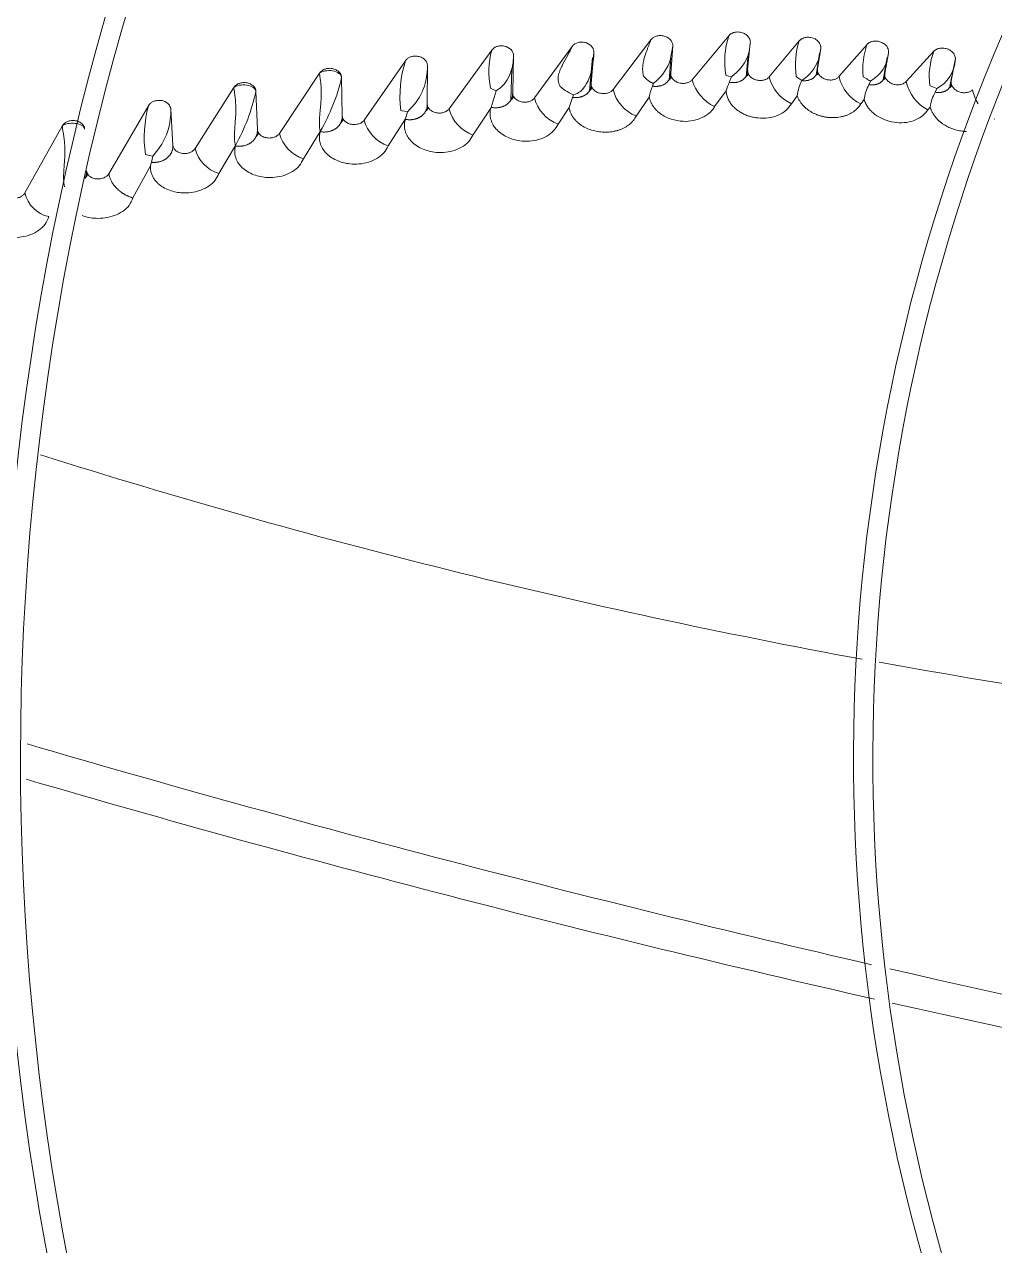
# Model space of a CAD drawing. Header units: millimetres. Extents: x 113490 to 142599, y -20467 to 115.
# Drawn here: x 129762.2 to 129887.5, y -11422.9 to -11265.2 of the extents above; entities that cross this region are included whole.
import ezdxf

# ---------------------------------------------------------------- set-up
doc = ezdxf.new("R2010")
doc.units = ezdxf.units.MM
doc.layers.add('DV3_0', color=7, linetype='Continuous')

msp = doc.modelspace()

# ---------------------------------------------------------------- linework, layer by layer
at = {"layer": 'DV3_0', "color": 7, "linetype": 'Continuous', "lineweight": 15}
for p, q in [((129828.08, -11274.74), (129832.92, -11268.09)), ((129838.21, -11273.66), (129843.11, -11267.23)), ((129845.92, -11268.05), (129845.6, -11269.88)), ((129845.92, -11268.05), (129845.65, -11271.55)), ((129848.43, -11272.38), (129853.14, -11266.71)), ((129855.93, -11267.63), (129855.58, -11271.13)), ((129858.37, -11272.02), (129862.24, -11267.38)), ((129867.37, -11271.99), (129870.99, -11267.85)), ((129817.07, -11276.14), (129822.55, -11268.58)), ((129825.38, -11269.28), (129825.26, -11274.08)), ((129835.19, -11273.83), (129835.58, -11269.5)), ((129835.74, -11268.87), (129835.4, -11272.89)), ((129845.45, -11272.43), (129845.68, -11269.6)), ((129855.38, -11272.01), (129855.67, -11269.12)), ((129864.41, -11271.84), (129864.86, -11268.97)), ((129865.02, -11268.37), (129864.6, -11270.99)), ((129865.02, -11268.37), (129864.73, -11269.81)), ((129873.08, -11272.41), (129873.6, -11269.51)), ((129873.75, -11268.9), (129873.29, -11271.57)), ((129876.04, -11272.63), (129879.63, -11268.72)), ((129806.1, -11277.59), (129811.42, -11269.93)), ((129814.26, -11270.56), (129814.24, -11275.53)), ((129825.04, -11275.06), (129825.16, -11270.9)), ((129881.65, -11273.42), (129882.22, -11270.45)), ((129882.38, -11269.84), (129881.86, -11272.56)), ((129795.17, -11279.31), (129800.33, -11271.54)), ((129803.17, -11272.11), (129803.27, -11277.05)), ((129842.75, -11272.49), (129842.53, -11272.3)), ((129843.45, -11272.85), (129843.32, -11273.22)), ((129843.79, -11272.56), (129843.45, -11272.85)), ((129853.13, -11271.91), (129852.77, -11271.78)), ((129853.49, -11272.01), (129853.13, -11271.91)), ((129853.49, -11272.01), (129853.22, -11272.71)), ((129854.16, -11271.46), (129853.49, -11272.01)), ((129862.2, -11272.24), (129861.85, -11271.97)), ((129862.57, -11272.49), (129862.2, -11272.24)), ((129870.95, -11272.29), (129870.48, -11272)), ((129871.44, -11272.56), (129871.24, -11273.03)), ((129784.27, -11281.28), (129789.27, -11273.41)), ((129792.13, -11273.91), (129792.33, -11278.83)), ((129823.13, -11273.8), (129822.48, -11275.95)), ((129833.09, -11274.32), (129832.98, -11274.66)), ((129851.32, -11275.84), (129852.8, -11273.84)), ((129879.56, -11273.35), (129879.11, -11273.13)), ((129880, -11273.52), (129879.56, -11273.35)), ((129880, -11273.52), (129879.78, -11274)), ((129773.15, -11284.52), (129778.25, -11275.75)), ((129831.12, -11278.12), (129832.55, -11275.97)), ((129832.98, -11274.66), (129832.55, -11275.97)), ((129841.2, -11277.07), (129842.88, -11274.62)), ((129861.23, -11275.48), (129861.99, -11274.46)), ((129870.19, -11275.51), (129870.62, -11274.95)), ((129878.85, -11276.27), (129879.14, -11275.91)), ((129781.13, -11276.17), (129781.41, -11280.86)), ((129809.19, -11280.93), (129811.41, -11277.45)), ((129810.99, -11276.39), (129810.81, -11276.34)), ((129811.29, -11276.45), (129810.99, -11276.39)), ((129811.68, -11276.51), (129811.29, -11276.45)), ((129811.68, -11276.51), (129811.41, -11277.45)), ((129811.41, -11277.45), (129811.41, -11277.5)), ((129812.04, -11276.15), (129811.68, -11276.51)), ((129820.13, -11279.53), (129822.43, -11276.07)), ((129887.41, -11277.49), (129887.45, -11277.44)), ((129762.31, -11287), (129767.13, -11278.36)), ((129798.27, -11282.58), (129800.42, -11279.05)), ((129800.42, -11279.05), (129800.42, -11279.1)), ((129778.34, -11282.16), (129777.86, -11282.02)), ((129778.83, -11282.25), (129778.34, -11282.16)), ((129778.83, -11282.25), (129778.65, -11283.04)), ((129779.61, -11281.27), (129778.83, -11282.25)), ((129787.35, -11284.47), (129789.48, -11280.86)), ((129789.48, -11280.86), (129789.48, -11280.94)), ((129776.25, -11287.64), (129778.5, -11283.51))]:
    msp.add_line(p, q, dxfattribs=at)
for centre, radius, start, end in [((130105.24, -11359.99), 456, 136.2282, 225.3442), ((130105.24, -11359.99), 453.5, 135.9912, 225.5589), ((130105.24, -11359.99), 343.5, 135.6595, 225.6229), ((130105.24, -11359.99), 346, 136.506, 225.3203), ((130105.24, -11359.99), 236, 136.9648, 225.2631), ((130105.24, -11359.99), 233.5, 136.5342, 225.7814), ((129863.6, -11270.04), 10.97, 162.3747, 189.161), ((129850.5, -11267.45), 5.43, 312.296, 358.1314), ((129872.22, -11270.52), 10.47, 162.5303, 187.9268), ((129880.88, -11271.17), 10.44, 161.4196, 184.5179), ((129832.72, -11271.31), 10.53, 164.9785, 191.9189), ((129824.42, -11268.41), 11.33, 349.0681, 357.6753), ((129869.28, -11268.63), 4.48, 298.8098, 356.5524), ((129887.66, -11271.9), 8.64, 158.3747, 188.1678), ((129826.22, -11274.59), 15.51, 162.5421, 186.5025), ((129806.7, -11270.8), 7.56, 314.9223, 1.7624), ((129829.5, -11269.88), 6.09, 322.5529, 353.5968), ((129839.44, -11267.67), 6.54, 311.6604, 340.29), ((129859.58, -11267.87), 5.5, 302.8849, 339.3773), ((129877.88, -11269.54), 4.51, 298.0583, 356.1704), ((129779.35, -11266.67), 24.44, 329.5659, 347.1478), ((129846.6, -11267.72), 6.13, 223.2258, 228.3763), ((129853.45, -11271.13), 5.17, 194.0043, 245.6462), ((129858.5, -11275.32), 5.88, 153.6356, 165.378), ((129863.39, -11270.78), 5.17, 193.8939, 245.3174), ((129867.85, -11275.14), 5.9, 153.3944, 173.3889), ((129872.53, -11270.75), 5.3, 193.5158, 243.8803), ((129874.38, -11266.6), 6.64, 238.848, 243.6737), ((129881.4, -11271.4), 5.5, 192.9195, 242.3453), ((129767.77, -11268.59), 24.93, 330.5289, 347.6867), ((129825.02, -11268.62), 5.52, 241.8812, 245.5162), ((129825.36, -11267.84), 6.37, 245.6878, 249.5607), ((129834.94, -11269.44), 5.21, 227.1604, 236.1513), ((129835.17, -11269.12), 5.6, 236.0304, 248.2297), ((129832.55, -11272.01), 2.38, 283.0887, 318.3859), ((129843.04, -11272.44), 4.98, 194.1442, 248.2162), ((129848.65, -11275.67), 5.87, 155.3442, 169.6972), ((129876.49, -11275.77), 5.93, 152.5189, 172.0608), ((129885.02, -11276.84), 5.96, 151.5953, 171.0162), ((129890.22, -11272.47), 5.75, 192.2087, 211.7424), ((129793.61, -11279.86), 15.9, 165.003, 187.8068), ((129813.54, -11275.76), 0.842, 303.7748, 346.8419), ((129825.84, -11277.48), 3.69, 155.4733, 157.4524), ((129824.64, -11274.34), 0.757, 300.4245, 346.5304), ((129832.82, -11273.54), 4.89, 194.2272, 249.6598), ((129772.78, -11276.45), 8.36, 324.7902, 1.9143), ((129802.52, -11277.25), 0.897, 305.8843, 346.7145), ((129821.81, -11274.94), 4.89, 194.2022, 250.0077), ((129810.75, -11276.38), 4.81, 194.5505, 251.0641), ((129791.54, -11279), 0.942, 307.5746, 346.4297), ((129799.68, -11278.14), 4.66, 194.5439, 252.336), ((129788.63, -11280.15), 4.51, 194.4909, 253.53), ((129784.3, -11285.08), 6, 160.0566, 164.81), ((129769.37, -11284.29), 1.07, 310.8387, 346.4287), ((129766.25, -11286.11), 4.04, 192.7941, 257.8316), ((130027.5, -10489.2), 872.25, 252.43948, 259.62023), ((130027.5, -10489.2), 872.25, 259.76861, 265.86893), ((130303.03, -9514.29), 1921.39, 253.66402, 257.02308), ((130279, -9595.72), 1840.9, 253.70468, 257.22546), ((130303.03, -9514.29), 1921.39, 257.09501, 260.12283), ((130279, -9595.72), 1840.9, 257.29812, 260.49472)]:
    msp.add_arc(centre, radius, start, end, dxfattribs=at)
for points, knots in [([(129853.14, -11266.71), (129853.17, -11266.69), (129853.22, -11266.63), (129853.3, -11266.56), (129853.38, -11266.49), (129853.47, -11266.43), (129853.57, -11266.38), (129853.67, -11266.34), (129853.8, -11266.29), (129853.95, -11266.25), (129854.18, -11266.22), (129854.45, -11266.22), (129854.76, -11266.27), (129855.03, -11266.36), (129855.28, -11266.49), (129855.49, -11266.64), (129855.67, -11266.83), (129855.81, -11267.03), (129855.89, -11267.23), (129855.94, -11267.43), (129855.93, -11267.56), (129855.93, -11267.63)], [0, 0, 0, 0, 0.031379, 0.06194, 0.09187, 0.121366, 0.150636, 0.179892, 0.209347, 0.255339, 0.301145, 0.381241, 0.462609, 0.533215, 0.604284, 0.675064, 0.745219, 0.814233, 0.882728, 0.942077, 1, 1, 1, 1]), ([(129825.38, -11269.28), (129825.39, -11269.01), (129825.27, -11268.73), (129824.83, -11268.27), (129824.5, -11268.1), (129823.97, -11268), (129823.79, -11268), (129823.46, -11268.03), (129823.32, -11268.07), (129822.92, -11268.21), (129822.72, -11268.36), (129822.55, -11268.58)], [0, 0, 0, 0, 0.25, 0.25, 0.5, 0.5, 0.625, 0.625, 0.75, 0.75, 1, 1, 1, 1]), ([(129832.92, -11268.09), (129832.77, -11268.45), (129832.58, -11268.83), (129832.16, -11269.6), (129831.93, -11270), (129831.6, -11270.63), (129831.5, -11270.84), (129831.32, -11271.28), (129831.24, -11271.51), (129831.13, -11271.98), (129831.11, -11272.23), (129831.16, -11272.73), (129831.24, -11273), (129831.4, -11273.26)], [0, 0, 0, 0, 0.25, 0.25, 0.5, 0.5, 0.625, 0.625, 0.75, 0.75, 0.875, 0.875, 1, 1, 1, 1]), ([(129835.74, -11268.87), (129835.76, -11268.66), (129835.7, -11268.41), (129835.38, -11267.96), (129835.11, -11267.75), (129834.61, -11267.58), (129834.42, -11267.54), (129834.06, -11267.52), (129833.87, -11267.54), (129833.38, -11267.66), (129833.13, -11267.82), (129832.92, -11268.09)], [0, 0, 0, 0, 0.25, 0.25, 0.5, 0.5, 0.625, 0.625, 0.75, 0.75, 1, 1, 1, 1]), ([(129842.13, -11271.92), (129842.12, -11271.86), (129842.09, -11271.74), (129842.07, -11271.55), (129842.05, -11271.37), (129842.04, -11271.18), (129842.03, -11271), (129842.04, -11270.81), (129842.05, -11270.62), (129842.07, -11270.44), (129842.09, -11270.25), (129842.13, -11270.07), (129842.19, -11269.76), (129842.34, -11269.24), (129842.55, -11268.66), (129842.75, -11268.15), (129842.88, -11267.81), (129843, -11267.5), (129843.07, -11267.31), (129843.11, -11267.23)], [0, 0, 0, 0, 0.038117, 0.07613, 0.114071, 0.151973, 0.189866, 0.227782, 0.265755, 0.303816, 0.342, 0.380339, 0.418871, 0.537049, 0.713887, 0.799551, 0.875741, 0.942523, 1, 1, 1, 1]), ([(129843.11, -11267.23), (129843.13, -11267.2), (129843.16, -11267.16), (129843.23, -11267.09), (129843.29, -11267.03), (129843.39, -11266.96), (129843.52, -11266.87), (129843.77, -11266.76), (129844.16, -11266.67), (129844.59, -11266.7), (129844.95, -11266.79), (129845.2, -11266.9), (129845.43, -11267.05), (129845.62, -11267.23), (129845.77, -11267.42), (129845.86, -11267.61), (129845.9, -11267.77), (129845.93, -11267.91), (129845.92, -11268), (129845.92, -11268.05)], [0, 0, 0, 0, 0.025508, 0.0507, 0.075707, 0.100663, 0.151235, 0.201359, 0.315486, 0.450295, 0.521379, 0.592441, 0.663866, 0.735035, 0.803976, 0.872556, 0.916064, 0.958333, 1, 1, 1, 1]), ([(129862.24, -11267.38), (129862.26, -11267.35), (129862.31, -11267.3), (129862.39, -11267.22), (129862.48, -11267.16), (129862.58, -11267.1), (129862.68, -11267.05), (129862.78, -11267), (129862.93, -11266.95), (129863.12, -11266.91), (129863.36, -11266.89), (129863.62, -11266.91), (129863.9, -11266.97), (129864.16, -11267.06), (129864.4, -11267.19), (129864.61, -11267.35), (129864.78, -11267.54), (129864.91, -11267.75), (129864.99, -11267.94), (129865.02, -11268.1), (129865.03, -11268.24), (129865.02, -11268.33), (129865.02, -11268.37)], [0, 0, 0, 0, 0.031716, 0.062546, 0.092687, 0.122352, 0.151761, 0.181144, 0.210729, 0.268965, 0.327186, 0.394124, 0.462805, 0.532221, 0.602027, 0.672131, 0.741831, 0.809151, 0.876161, 0.918496, 0.959572, 1, 1, 1, 1]), ([(129870.99, -11267.85), (129871.01, -11267.82), (129871.06, -11267.77), (129871.15, -11267.7), (129871.23, -11267.63), (129871.33, -11267.57), (129871.43, -11267.53), (129871.54, -11267.48), (129871.69, -11267.44), (129871.88, -11267.4), (129872.13, -11267.39), (129872.39, -11267.41), (129872.75, -11267.5), (129873.09, -11267.66), (129873.37, -11267.88), (129873.54, -11268.07), (129873.66, -11268.28), (129873.73, -11268.47), (129873.76, -11268.64), (129873.77, -11268.77), (129873.76, -11268.86), (129873.75, -11268.9)], [0, 0, 0, 0, 0.031146, 0.061614, 0.09162, 0.121391, 0.151159, 0.181156, 0.211609, 0.269627, 0.327746, 0.395622, 0.463618, 0.603589, 0.673607, 0.742832, 0.811081, 0.878773, 0.920378, 0.960587, 1, 1, 1, 1]), ([(129811.42, -11269.93), (129811.5, -11269.84), (129811.65, -11269.66), (129811.99, -11269.46), (129812.43, -11269.33), (129812.95, -11269.32), (129813.48, -11269.47), (129813.92, -11269.76), (129814.15, -11270.09), (129814.25, -11270.36), (129814.25, -11270.5), (129814.26, -11270.56)], [0, 0, 0, 0, 0.104171, 0.202862, 0.315207, 0.453016, 0.596047, 0.736876, 0.874614, 0.938161, 1, 1, 1, 1]), ([(129823.13, -11273.8), (129823.55, -11273.59), (129823.9, -11273.29), (129824.46, -11272.6), (129824.68, -11272.22), (129825.21, -11271.01), (129825.37, -11270.14), (129825.38, -11269.28)], [0, 0, 0, 0, 0.25, 0.25, 0.5, 0.5, 1, 1, 1, 1]), ([(129879.63, -11268.72), (129879.66, -11268.69), (129879.71, -11268.64), (129879.79, -11268.57), (129879.89, -11268.51), (129879.99, -11268.45), (129880.09, -11268.41), (129880.2, -11268.37), (129880.36, -11268.33), (129880.55, -11268.3), (129880.8, -11268.3), (129881.06, -11268.33), (129881.42, -11268.42), (129881.75, -11268.6), (129882.02, -11268.82), (129882.18, -11269.02), (129882.3, -11269.22), (129882.37, -11269.41), (129882.4, -11269.58), (129882.4, -11269.71), (129882.39, -11269.8), (129882.38, -11269.84)], [0, 0, 0, 0, 0.031713, 0.062722, 0.093257, 0.123559, 0.153875, 0.18445, 0.215527, 0.274306, 0.333143, 0.399409, 0.46867, 0.607322, 0.676893, 0.745711, 0.812797, 0.879466, 0.920797, 0.960781, 1, 1, 1, 1]), ([(129800.33, -11271.54), (129800.34, -11271.52), (129800.37, -11271.48), (129800.43, -11271.41), (129800.49, -11271.35), (129800.58, -11271.27), (129800.7, -11271.17), (129800.87, -11271.08), (129801.06, -11271), (129801.38, -11270.92), (129801.73, -11270.9), (129802.09, -11270.96), (129802.35, -11271.05), (129802.59, -11271.17), (129802.8, -11271.33), (129802.96, -11271.5), (129803.07, -11271.68), (129803.13, -11271.84), (129803.17, -11271.97), (129803.17, -11272.06), (129803.17, -11272.11)], [0, 0, 0, 0, 0.024134, 0.04836, 0.072806, 0.097596, 0.147346, 0.197463, 0.253452, 0.310188, 0.44873, 0.519838, 0.591578, 0.663957, 0.735397, 0.803684, 0.871681, 0.915225, 0.957782, 1, 1, 1, 1]), ([(129800.33, -11271.54), (129800.48, -11271.41), (129800.74, -11271.31), (129801.34, -11271.2), (129801.69, -11271.19), (129802.34, -11271.3), (129802.64, -11271.42), (129803.05, -11271.72), (129803.17, -11271.91), (129803.17, -11272.11)], [0, 0, 0, 0, 0.25, 0.25, 0.5, 0.5, 0.75, 0.75, 1, 1, 1, 1]), ([(129853.22, -11272.71), (129853.27, -11272.72), (129853.37, -11272.74), (129853.51, -11272.75), (129853.66, -11272.76), (129853.8, -11272.76), (129853.94, -11272.75), (129854.07, -11272.74), (129854.21, -11272.71), (129854.34, -11272.68), (129854.46, -11272.65), (129854.59, -11272.6), (129854.7, -11272.55), (129854.81, -11272.5), (129854.92, -11272.43), (129855.02, -11272.36), (129855.11, -11272.29), (129855.19, -11272.2), (129855.27, -11272.12), (129855.34, -11272.02), (129855.4, -11271.92), (129855.46, -11271.82), (129855.5, -11271.72), (129855.54, -11271.61), (129855.56, -11271.49), (129855.58, -11271.38), (129855.59, -11271.26), (129855.59, -11271.17), (129855.58, -11271.13)], [0, 0, 0, 0, 0.03635, 0.07273, 0.109195, 0.145785, 0.18253, 0.219454, 0.256572, 0.293894, 0.331425, 0.369168, 0.407127, 0.445304, 0.483704, 0.522336, 0.561201, 0.600293, 0.6396, 0.679103, 0.718783, 0.758619, 0.798589, 0.838676, 0.878865, 0.919147, 0.959523, 1, 1, 1, 1]), ([(129855.58, -11271.13), (129855.58, -11271.2), (129855.58, -11271.33), (129855.65, -11271.61), (129855.85, -11271.94), (129856.25, -11272.26), (129856.76, -11272.46), (129857.29, -11272.51), (129857.75, -11272.43), (129858.12, -11272.27), (129858.29, -11272.11), (129858.37, -11272.02)], [0, 0, 0, 0, 0.062877, 0.126608, 0.260241, 0.399696, 0.542496, 0.679625, 0.796829, 0.899164, 1, 1, 1, 1]), ([(129862.57, -11272.49), (129862.62, -11272.5), (129862.71, -11272.51), (129862.85, -11272.52), (129862.99, -11272.51), (129863.12, -11272.51), (129863.25, -11272.49), (129863.38, -11272.47), (129863.5, -11272.44), (129863.62, -11272.4), (129863.74, -11272.35), (129863.85, -11272.3), (129863.95, -11272.24), (129864.05, -11272.18), (129864.14, -11272.11), (129864.22, -11272.03), (129864.3, -11271.95), (129864.36, -11271.86), (129864.43, -11271.77), (129864.48, -11271.67), (129864.52, -11271.56), (129864.56, -11271.46), (129864.58, -11271.35), (129864.6, -11271.23), (129864.61, -11271.11), (129864.6, -11271.03), (129864.6, -11270.99)], [0, 0, 0, 0, 0.039263, 0.078632, 0.118156, 0.157871, 0.197801, 0.237963, 0.278368, 0.319021, 0.359921, 0.401069, 0.442466, 0.484112, 0.526013, 0.568169, 0.61057, 0.653199, 0.696036, 0.739059, 0.782243, 0.825567, 0.869013, 0.912569, 0.956229, 1, 1, 1, 1]), ([(129864.6, -11270.99), (129864.6, -11271.06), (129864.58, -11271.2), (129864.64, -11271.47), (129864.82, -11271.81), (129865.2, -11272.15), (129865.7, -11272.37), (129866.23, -11272.45), (129866.71, -11272.39), (129867.03, -11272.26), (129867.24, -11272.12), (129867.33, -11272.03), (129867.37, -11271.99)], [0, 0, 0, 0, 0.062338, 0.125017, 0.257071, 0.394997, 0.536428, 0.673014, 0.791161, 0.896295, 0.948365, 1, 1, 1, 1]), ([(129789.27, -11273.41), (129789.29, -11273.38), (129789.32, -11273.34), (129789.37, -11273.27), (129789.43, -11273.2), (129789.51, -11273.12), (129789.63, -11273.03), (129789.8, -11272.93), (129789.99, -11272.85), (129790.31, -11272.76), (129790.66, -11272.73), (129791.03, -11272.79), (129791.29, -11272.87), (129791.53, -11272.99), (129791.74, -11273.14), (129791.91, -11273.31), (129792.02, -11273.48), (129792.08, -11273.64), (129792.12, -11273.77), (129792.13, -11273.86), (129792.13, -11273.91)], [0, 0, 0, 0, 0.024029, 0.048159, 0.072516, 0.097221, 0.146847, 0.196862, 0.252882, 0.309652, 0.448785, 0.520176, 0.59216, 0.664628, 0.736101, 0.804272, 0.872116, 0.915511, 0.957922, 1, 1, 1, 1]), ([(129800.42, -11279.05), (129800.41, -11279), (129800.39, -11278.9), (129800.36, -11278.74), (129800.34, -11278.57), (129800.32, -11278.4), (129800.31, -11278.11), (129800.32, -11277.64), (129800.36, -11277.01), (129800.41, -11276.38), (129800.46, -11275.88), (129800.51, -11275.38), (129800.54, -11274.87), (129800.56, -11274.33), (129800.56, -11273.9), (129800.55, -11273.55), (129800.53, -11273.21), (129800.5, -11272.89), (129800.47, -11272.59), (129800.43, -11272.3), (129800.39, -11272.03), (129800.36, -11271.77), (129800.34, -11271.62), (129800.33, -11271.54)], [0, 0, 0, 0, 0.022409, 0.045589, 0.069571, 0.094381, 0.120045, 0.191549, 0.285493, 0.377196, 0.444191, 0.486257, 0.570457, 0.643705, 0.688578, 0.731351, 0.772306, 0.811765, 0.850086, 0.887654, 0.924879, 0.962184, 1, 1, 1, 1]), ([(129843.45, -11272.85), (129843.44, -11272.85), (129843.4, -11272.84), (129843.35, -11272.83), (129843.29, -11272.81), (129843.22, -11272.78), (129843.14, -11272.74), (129843.05, -11272.69), (129842.96, -11272.64), (129842.86, -11272.57), (129842.79, -11272.52), (129842.75, -11272.49)], [0, 0, 0, 0, 0.056089, 0.124598, 0.206448, 0.302197, 0.412221, 0.536796, 0.676151, 0.830488, 1, 1, 1, 1]), ([(129843.32, -11273.22), (129843.37, -11273.23), (129843.46, -11273.24), (129843.61, -11273.25), (129843.75, -11273.25), (129843.89, -11273.24), (129844.03, -11273.23), (129844.16, -11273.21), (129844.3, -11273.18), (129844.42, -11273.15), (129844.55, -11273.11), (129844.67, -11273.06), (129844.78, -11273), (129844.89, -11272.94), (129845, -11272.87), (129845.09, -11272.8), (129845.18, -11272.72), (129845.26, -11272.64), (129845.34, -11272.54), (129845.41, -11272.45), (129845.47, -11272.35), (129845.52, -11272.25), (129845.56, -11272.14), (129845.6, -11272.03), (129845.63, -11271.91), (129845.64, -11271.79), (129845.65, -11271.67), (129845.65, -11271.59), (129845.65, -11271.55)], [0, 0, 0, 0, 0.036197, 0.072449, 0.108805, 0.145302, 0.181969, 0.218829, 0.255895, 0.293178, 0.330681, 0.36841, 0.406365, 0.44455, 0.482967, 0.521625, 0.560522, 0.599652, 0.639002, 0.678553, 0.718287, 0.758181, 0.798216, 0.838373, 0.878636, 0.918996, 0.959449, 1, 1, 1, 1]), ([(129845.65, -11271.55), (129845.65, -11271.61), (129845.64, -11271.75), (129845.72, -11272.02), (129845.92, -11272.34), (129846.33, -11272.65), (129846.84, -11272.84), (129847.37, -11272.88), (129847.82, -11272.79), (129848.19, -11272.63), (129848.35, -11272.46), (129848.43, -11272.38)], [0, 0, 0, 0, 0.063185, 0.126951, 0.260797, 0.40074, 0.544357, 0.682744, 0.800384, 0.900929, 1, 1, 1, 1]), ([(129871.24, -11273.03), (129871.28, -11273.04), (129871.38, -11273.05), (129871.51, -11273.06), (129871.65, -11273.06), (129871.79, -11273.06), (129871.92, -11273.04), (129872.05, -11273.02), (129872.17, -11272.99), (129872.29, -11272.96), (129872.41, -11272.92), (129872.52, -11272.87), (129872.63, -11272.81), (129872.72, -11272.75), (129872.82, -11272.68), (129872.9, -11272.6), (129872.98, -11272.52), (129873.05, -11272.43), (129873.11, -11272.34), (129873.16, -11272.24), (129873.2, -11272.14), (129873.24, -11272.03), (129873.27, -11271.92), (129873.28, -11271.81), (129873.29, -11271.69), (129873.29, -11271.61), (129873.29, -11271.57)], [0, 0, 0, 0, 0.039308, 0.078715, 0.118272, 0.158014, 0.197968, 0.238151, 0.278572, 0.319236, 0.360144, 0.401296, 0.442692, 0.484334, 0.526227, 0.568372, 0.61076, 0.653375, 0.696196, 0.7392, 0.782363, 0.825665, 0.869086, 0.912616, 0.956252, 1, 1, 1, 1]), ([(129873.29, -11271.57), (129873.28, -11271.64), (129873.26, -11271.77), (129873.31, -11272.04), (129873.48, -11272.39), (129873.86, -11272.73), (129874.35, -11272.97), (129874.88, -11273.06), (129875.36, -11273.02), (129875.69, -11272.89), (129875.91, -11272.75), (129875.99, -11272.67), (129876.04, -11272.63)], [0, 0, 0, 0, 0.061793, 0.123993, 0.255432, 0.392788, 0.533695, 0.669756, 0.788817, 0.895724, 0.947977, 1, 1, 1, 1]), ([(129879.78, -11274), (129879.83, -11274.01), (129879.91, -11274.02), (129880.04, -11274.04), (129880.17, -11274.04), (129880.3, -11274.04), (129880.42, -11274.03), (129880.54, -11274.02), (129880.66, -11274), (129880.78, -11273.97), (129880.89, -11273.93), (129881, -11273.89), (129881.1, -11273.85), (129881.2, -11273.8), (129881.29, -11273.74), (129881.38, -11273.68), (129881.46, -11273.61), (129881.53, -11273.53), (129881.6, -11273.45), (129881.66, -11273.37), (129881.71, -11273.28), (129881.75, -11273.19), (129881.79, -11273.09), (129881.82, -11272.99), (129881.85, -11272.89), (129881.86, -11272.78), (129881.87, -11272.67), (129881.86, -11272.6), (129881.86, -11272.56)], [0, 0, 0, 0, 0.036321, 0.072718, 0.109234, 0.145898, 0.182734, 0.219757, 0.256977, 0.294401, 0.332028, 0.36986, 0.407896, 0.446136, 0.484582, 0.52324, 0.56211, 0.601186, 0.640456, 0.679905, 0.719515, 0.759268, 0.799145, 0.83913, 0.879212, 0.919383, 0.959642, 1, 1, 1, 1]), ([(129881.86, -11272.56), (129881.85, -11272.63), (129881.84, -11272.76), (129881.88, -11273.03), (129882.04, -11273.37), (129882.4, -11273.73), (129882.88, -11273.97), (129883.41, -11274.08), (129883.9, -11274.06), (129884.24, -11273.94), (129884.46, -11273.81), (129884.55, -11273.73), (129884.6, -11273.68)], [0, 0, 0, 0, 0.060985, 0.122416, 0.252786, 0.389221, 0.529399, 0.664878, 0.785138, 0.894075, 0.94721, 1, 1, 1, 1]), ([(129789.27, -11273.41), (129789.42, -11273.28), (129789.67, -11273.17), (129790.27, -11273.05), (129790.62, -11273.04), (129791.28, -11273.14), (129791.58, -11273.25), (129792, -11273.54), (129792.12, -11273.72), (129792.13, -11273.91)], [0, 0, 0, 0, 0.25, 0.25, 0.5, 0.5, 0.75, 0.75, 1, 1, 1, 1]), ([(129789.48, -11280.86), (129789.47, -11280.81), (129789.44, -11280.71), (129789.41, -11280.55), (129789.39, -11280.39), (129789.37, -11280.22), (129789.35, -11279.93), (129789.35, -11279.48), (129789.38, -11278.85), (129789.42, -11278.23), (129789.46, -11277.73), (129789.5, -11277.24), (129789.53, -11276.73), (129789.54, -11276.19), (129789.53, -11275.76), (129789.51, -11275.41), (129789.49, -11275.08), (129789.46, -11274.76), (129789.42, -11274.45), (129789.38, -11274.17), (129789.34, -11273.89), (129789.3, -11273.64), (129789.28, -11273.48), (129789.27, -11273.41)], [0, 0, 0, 0, 0.022201, 0.045152, 0.068882, 0.093418, 0.118782, 0.189613, 0.28218, 0.374375, 0.441059, 0.481971, 0.566408, 0.639815, 0.684963, 0.728061, 0.769391, 0.809271, 0.848051, 0.886111, 0.923847, 0.961672, 1, 1, 1, 1]), ([(129822.48, -11275.95), (129822.52, -11275.96), (129822.62, -11275.98), (129822.76, -11275.99), (129822.9, -11276.01), (129823.04, -11276.01), (129823.18, -11276.01), (129823.32, -11276), (129823.45, -11275.98), (129823.59, -11275.96), (129823.72, -11275.93), (129823.84, -11275.9), (129823.96, -11275.86), (129824.08, -11275.81), (129824.2, -11275.76), (129824.31, -11275.71), (129824.42, -11275.64), (129824.52, -11275.58), (129824.61, -11275.5), (129824.7, -11275.42), (129824.78, -11275.34), (129824.86, -11275.25), (129824.93, -11275.16), (129825, -11275.07), (129825.05, -11274.97), (129825.1, -11274.87), (129825.15, -11274.76), (129825.19, -11274.65), (129825.22, -11274.54), (129825.24, -11274.43), (129825.25, -11274.31), (129825.26, -11274.2), (129825.26, -11274.12), (129825.26, -11274.08)], [0, 0, 0, 0, 0.0308, 0.061553, 0.0923, 0.12308, 0.15392, 0.184844, 0.21587, 0.247013, 0.278282, 0.309684, 0.341225, 0.372909, 0.40474, 0.43672, 0.468856, 0.501152, 0.533613, 0.566237, 0.599017, 0.631943, 0.665003, 0.698182, 0.731466, 0.764839, 0.798288, 0.831798, 0.865358, 0.898961, 0.932602, 0.96628, 1, 1, 1, 1]), ([(129825.26, -11274.08), (129825.26, -11274.14), (129825.26, -11274.27), (129825.35, -11274.53), (129825.57, -11274.84), (129825.99, -11275.13), (129826.52, -11275.29), (129827.05, -11275.29), (129827.5, -11275.18), (129827.79, -11275.02), (129827.98, -11274.87), (129828.05, -11274.78), (129828.08, -11274.74)], [0, 0, 0, 0, 0.061908, 0.124385, 0.257007, 0.397443, 0.542002, 0.681801, 0.798875, 0.900107, 0.950437, 1, 1, 1, 1]), ([(129832.98, -11274.66), (129833.02, -11274.66), (129833.11, -11274.68), (129833.25, -11274.68), (129833.38, -11274.69), (129833.51, -11274.69), (129833.64, -11274.68), (129833.77, -11274.66), (129833.9, -11274.64), (129834.02, -11274.61), (129834.14, -11274.58), (129834.26, -11274.54), (129834.37, -11274.49), (129834.48, -11274.44), (129834.58, -11274.39), (129834.68, -11274.32), (129834.77, -11274.26), (129834.86, -11274.19), (129834.94, -11274.11), (129835.01, -11274.03), (129835.08, -11273.94), (129835.15, -11273.85), (129835.2, -11273.76), (129835.25, -11273.66), (129835.3, -11273.56), (129835.33, -11273.45), (129835.36, -11273.35), (129835.38, -11273.24), (129835.4, -11273.12), (129835.41, -11273.01), (129835.4, -11272.93), (129835.4, -11272.89)], [0, 0, 0, 0, 0.032504, 0.065034, 0.09763, 0.130323, 0.163139, 0.196097, 0.229212, 0.262493, 0.295949, 0.329583, 0.363398, 0.397396, 0.431579, 0.465949, 0.500512, 0.535269, 0.570217, 0.605349, 0.640654, 0.676117, 0.711723, 0.747456, 0.783298, 0.819236, 0.855255, 0.891346, 0.927501, 0.963718, 1, 1, 1, 1]), ([(129835.4, -11272.89), (129835.4, -11272.96), (129835.4, -11273.08), (129835.46, -11273.35), (129835.66, -11273.67), (129836.07, -11273.98), (129836.6, -11274.16), (129837.14, -11274.2), (129837.6, -11274.1), (129837.97, -11273.92), (129838.13, -11273.75), (129838.21, -11273.66)], [0, 0, 0, 0, 0.059834, 0.119385, 0.252539, 0.392535, 0.537276, 0.677664, 0.796291, 0.899174, 1, 1, 1, 1]), ([(129852.8, -11273.84), (129852.83, -11274.02), (129852.87, -11274.38), (129853.07, -11274.9), (129853.33, -11275.38), (129853.67, -11275.8), (129854.07, -11276.18), (129854.51, -11276.5), (129854.97, -11276.77), (129855.46, -11276.99), (129855.95, -11277.15), (129856.44, -11277.26), (129857.21, -11277.37), (129858.27, -11277.36), (129859.53, -11277.02), (129860.6, -11276.39), (129861.02, -11275.78), (129861.23, -11275.48)], [0, 0, 0, 0, 0.056984, 0.112394, 0.166426, 0.219197, 0.270615, 0.320697, 0.369338, 0.416332, 0.461649, 0.505209, 0.546802, 0.662944, 0.777664, 0.889951, 1, 1, 1, 1]), ([(129778.25, -11275.75), (129778.27, -11275.72), (129778.31, -11275.67), (129778.36, -11275.59), (129778.42, -11275.52), (129778.51, -11275.43), (129778.62, -11275.34), (129778.85, -11275.21), (129779.13, -11275.1), (129779.46, -11275.05), (129779.73, -11275.04), (129780.01, -11275.08), (129780.28, -11275.16), (129780.52, -11275.27), (129780.73, -11275.42), (129780.9, -11275.59), (129781.01, -11275.76), (129781.08, -11275.91), (129781.12, -11276.04), (129781.13, -11276.13), (129781.13, -11276.17)], [0, 0, 0, 0, 0.028167, 0.055348, 0.081659, 0.107229, 0.154212, 0.202321, 0.315456, 0.382435, 0.455458, 0.52668, 0.598478, 0.669805, 0.740218, 0.808365, 0.876005, 0.918304, 0.959423, 1, 1, 1, 1]), ([(129811.41, -11277.5), (129811.45, -11277.51), (129811.55, -11277.52), (129811.69, -11277.54), (129811.84, -11277.55), (129811.98, -11277.55), (129812.12, -11277.55), (129812.26, -11277.54), (129812.4, -11277.52), (129812.54, -11277.49), (129812.67, -11277.46), (129812.8, -11277.43), (129812.92, -11277.38), (129813.05, -11277.33), (129813.16, -11277.28), (129813.28, -11277.22), (129813.38, -11277.15), (129813.49, -11277.08), (129813.58, -11277), (129813.67, -11276.92), (129813.76, -11276.84), (129813.84, -11276.74), (129813.91, -11276.65), (129813.97, -11276.55), (129814.03, -11276.45), (129814.08, -11276.34), (129814.13, -11276.23), (129814.17, -11276.12), (129814.2, -11276.01), (129814.22, -11275.89), (129814.24, -11275.77), (129814.24, -11275.65), (129814.24, -11275.57), (129814.24, -11275.53)], [0, 0, 0, 0, 0.030744, 0.061438, 0.092125, 0.122844, 0.153625, 0.184492, 0.215464, 0.246557, 0.277781, 0.309144, 0.340652, 0.372311, 0.404123, 0.436093, 0.468225, 0.500527, 0.533, 0.565643, 0.598448, 0.631405, 0.6645, 0.69772, 0.731048, 0.76447, 0.797969, 0.831532, 0.865147, 0.898805, 0.9325, 0.966231, 1, 1, 1, 1]), ([(129814.24, -11275.53), (129814.25, -11275.59), (129814.25, -11275.72), (129814.35, -11275.98), (129814.57, -11276.28), (129815, -11276.55), (129815.53, -11276.7), (129816.05, -11276.69), (129816.5, -11276.57), (129816.79, -11276.41), (129816.96, -11276.26), (129817.03, -11276.18), (129817.07, -11276.14)], [0, 0, 0, 0, 0.06232, 0.125391, 0.257745, 0.398304, 0.543526, 0.684373, 0.802176, 0.903379, 0.95178, 1, 1, 1, 1]), ([(129832.55, -11275.97), (129832.56, -11276.02), (129832.58, -11276.14), (129832.62, -11276.3), (129832.67, -11276.46), (129832.73, -11276.62), (129832.79, -11276.77), (129832.86, -11276.91), (129832.94, -11277.05), (129833.03, -11277.19), (129833.12, -11277.32), (129833.21, -11277.44), (129833.32, -11277.56), (129833.42, -11277.68), (129833.53, -11277.79), (129833.64, -11277.89), (129833.75, -11277.99), (129833.86, -11278.08), (129834.16, -11278.3), (129834.67, -11278.61), (129835.43, -11278.91), (129836.24, -11279.1), (129836.91, -11279.16), (129837.45, -11279.16), (129837.85, -11279.13), (129838.25, -11279.07), (129838.64, -11278.98), (129839.02, -11278.87), (129839.38, -11278.73), (129839.73, -11278.56), (129840.05, -11278.36), (129840.34, -11278.15), (129840.6, -11277.91), (129840.84, -11277.65), (129841.04, -11277.37), (129841.14, -11277.17), (129841.2, -11277.07)], [0, 0, 0, 0, 0.017623, 0.034973, 0.052055, 0.068874, 0.085436, 0.101746, 0.117812, 0.133641, 0.149237, 0.164597, 0.179712, 0.194575, 0.209181, 0.223525, 0.237606, 0.251423, 0.264974, 0.33949, 0.412534, 0.48378, 0.552719, 0.587372, 0.622116, 0.656917, 0.691706, 0.726411, 0.760969, 0.795394, 0.829729, 0.863972, 0.898084, 0.932071, 0.966027, 1, 1, 1, 1]), ([(129842.88, -11274.62), (129842.89, -11274.68), (129842.92, -11274.79), (129842.96, -11274.96), (129843.02, -11275.12), (129843.08, -11275.28), (129843.16, -11275.43), (129843.24, -11275.58), (129843.32, -11275.73), (129843.42, -11275.86), (129843.51, -11275.99), (129843.62, -11276.12), (129843.72, -11276.24), (129843.84, -11276.36), (129843.95, -11276.47), (129844.07, -11276.57), (129844.19, -11276.67), (129844.68, -11277.04), (129845.66, -11277.53), (129847.18, -11277.81), (129848.6, -11277.71), (129849.53, -11277.39), (129850.07, -11277.1), (129850.32, -11276.94), (129850.56, -11276.76), (129850.78, -11276.56), (129850.98, -11276.34), (129851.17, -11276.1), (129851.27, -11275.93), (129851.32, -11275.84)], [0, 0, 0, 0, 0.018725, 0.037166, 0.055328, 0.073216, 0.090837, 0.108198, 0.125306, 0.142166, 0.158774, 0.175122, 0.191203, 0.207014, 0.222552, 0.237814, 0.252802, 0.267516, 0.414397, 0.552539, 0.674356, 0.791982, 0.819915, 0.848446, 0.877569, 0.907266, 0.93756, 0.968474, 1, 1, 1, 1]), ([(129861.99, -11274.46), (129862.01, -11274.52), (129862.05, -11274.63), (129862.12, -11274.8), (129862.2, -11274.96), (129862.3, -11275.12), (129862.4, -11275.28), (129862.5, -11275.43), (129862.62, -11275.57), (129862.74, -11275.71), (129862.86, -11275.84), (129863, -11275.97), (129863.13, -11276.09), (129863.28, -11276.2), (129863.42, -11276.31), (129863.57, -11276.41), (129863.73, -11276.51), (129863.88, -11276.6), (129864.04, -11276.69), (129864.2, -11276.76), (129864.37, -11276.84), (129864.53, -11276.9), (129864.7, -11276.96), (129864.86, -11277.02), (129865.03, -11277.07), (129865.19, -11277.11), (129865.36, -11277.15), (129865.52, -11277.19), (129865.68, -11277.21), (129865.84, -11277.24), (129866, -11277.26), (129866.16, -11277.27), (129866.4, -11277.28), (129866.74, -11277.29), (129867.16, -11277.26), (129867.56, -11277.2), (129867.96, -11277.11), (129868.33, -11276.99), (129868.68, -11276.85), (129869, -11276.67), (129869.3, -11276.48), (129869.57, -11276.26), (129869.81, -11276.03), (129870.02, -11275.78), (129870.13, -11275.6), (129870.19, -11275.51)], [0, 0, 0, 0, 0.020265, 0.040362, 0.060299, 0.080088, 0.099727, 0.119211, 0.138533, 0.157691, 0.176685, 0.195515, 0.214185, 0.232696, 0.251049, 0.269235, 0.287245, 0.305077, 0.322728, 0.340193, 0.357468, 0.374554, 0.391452, 0.408158, 0.42466, 0.440946, 0.457006, 0.472836, 0.488431, 0.50379, 0.518914, 0.533803, 0.548464, 0.58879, 0.628732, 0.668197, 0.707141, 0.745574, 0.783486, 0.820843, 0.857649, 0.893915, 0.929697, 0.965055, 1, 1, 1, 1]), ([(129870.62, -11274.95), (129870.69, -11275.13), (129870.8, -11275.46), (129871.07, -11275.9), (129871.35, -11276.26), (129871.64, -11276.55), (129871.89, -11276.77), (129872.44, -11277.18), (129873.39, -11277.67), (129874.79, -11277.97), (129876.11, -11277.94), (129877.27, -11277.62), (129878.23, -11277.06), (129878.64, -11276.53), (129878.85, -11276.27)], [0, 0, 0, 0, 0.06146, 0.116298, 0.164324, 0.205355, 0.239277, 0.265978, 0.411092, 0.542777, 0.664709, 0.7817, 0.893337, 1, 1, 1, 1]), ([(129879.14, -11275.91), (129879.15, -11275.97), (129879.19, -11276.08), (129879.25, -11276.25), (129879.32, -11276.41), (129879.39, -11276.56), (129879.47, -11276.7), (129879.55, -11276.84), (129879.64, -11276.97), (129879.73, -11277.09), (129879.82, -11277.2), (129879.91, -11277.31), (129880, -11277.41), (129880.09, -11277.51), (129880.18, -11277.6), (129880.27, -11277.68), (129880.35, -11277.75), (129880.44, -11277.83), (129880.52, -11277.89), (129880.77, -11278.08), (129881.22, -11278.37), (129881.89, -11278.69), (129882.57, -11278.9), (129883.18, -11279.02), (129883.6, -11279.05), (129883.79, -11279.06), (129883.84, -11279.06)], [0, 0, 0, 0, 0.0196115, 0.0386524, 0.0571258, 0.0750345, 0.0923787, 0.1091517, 0.1253469, 0.140959, 0.1559834, 0.1704164, 0.1842551, 0.1974966, 0.2101385, 0.2221786, 0.2336146, 0.2444433, 0.2546604, 0.2642622, 0.338176, 0.4086348, 0.475365, 0.5379757, 0.5797883, 0.5930933, 0.5930933, 0.5930933, 0.5930933]), ([(129800.42, -11279.1), (129800.47, -11279.11), (129800.56, -11279.12), (129800.71, -11279.13), (129800.86, -11279.14), (129801, -11279.14), (129801.14, -11279.13), (129801.28, -11279.12), (129801.42, -11279.1), (129801.56, -11279.07), (129801.69, -11279.04), (129801.82, -11279), (129801.94, -11278.95), (129802.07, -11278.9), (129802.18, -11278.84), (129802.3, -11278.78), (129802.4, -11278.71), (129802.51, -11278.64), (129802.6, -11278.56), (129802.7, -11278.47), (129802.78, -11278.39), (129802.86, -11278.29), (129802.93, -11278.2), (129803, -11278.09), (129803.06, -11277.99), (129803.11, -11277.88), (129803.15, -11277.77), (129803.19, -11277.65), (129803.22, -11277.54), (129803.25, -11277.42), (129803.26, -11277.3), (129803.27, -11277.17), (129803.27, -11277.09), (129803.27, -11277.05)], [0, 0, 0, 0, 0.030624, 0.061201, 0.091776, 0.122388, 0.153068, 0.183841, 0.214727, 0.245741, 0.276895, 0.308198, 0.339656, 0.371275, 0.403058, 0.43501, 0.467136, 0.499442, 0.53193, 0.564598, 0.597438, 0.630439, 0.663587, 0.696868, 0.730267, 0.763765, 0.797349, 0.831004, 0.864717, 0.898478, 0.93228, 0.96612, 1, 1, 1, 1]), ([(129803.27, -11277.05), (129803.27, -11277.11), (129803.28, -11277.24), (129803.38, -11277.5), (129803.61, -11277.79), (129804.04, -11278.05), (129804.57, -11278.18), (129805.1, -11278.17), (129805.55, -11278.04), (129805.83, -11277.87), (129806, -11277.72), (129806.07, -11277.63), (129806.1, -11277.59)], [0, 0, 0, 0, 0.062043, 0.124815, 0.256609, 0.396962, 0.54245, 0.683803, 0.801715, 0.902665, 0.951541, 1, 1, 1, 1]), ([(129811.41, -11277.5), (129811.36, -11277.68), (129811.28, -11278.03), (129811.29, -11278.53), (129811.37, -11278.98), (129811.51, -11279.36), (129811.67, -11279.68), (129811.84, -11279.94), (129812.3, -11280.53), (129813.33, -11281.3), (129814.92, -11281.76), (129816.35, -11281.81), (129817.57, -11281.61), (129818.68, -11281.14), (129819.61, -11280.45), (129819.96, -11279.84), (129820.13, -11279.53)], [0, 0, 0, 0, 0.049983, 0.095305, 0.136089, 0.172395, 0.204188, 0.231394, 0.253924, 0.400322, 0.537539, 0.629207, 0.722264, 0.815359, 0.907832, 1, 1, 1, 1]), ([(129822.43, -11276.07), (129822.39, -11276.25), (129822.32, -11276.58), (129822.34, -11277.08), (129822.43, -11277.51), (129822.57, -11277.89), (129822.73, -11278.22), (129822.91, -11278.49), (129823.39, -11279.08), (129824.41, -11279.85), (129826, -11280.3), (129827.42, -11280.36), (129828.62, -11280.15), (129829.71, -11279.69), (129830.61, -11279.01), (129830.95, -11278.42), (129831.12, -11278.12)], [0, 0, 0, 0, 0.048925, 0.093655, 0.134306, 0.170925, 0.203488, 0.231939, 0.256204, 0.402666, 0.539546, 0.631908, 0.72499, 0.817513, 0.909081, 1, 1, 1, 1]), ([(129767.13, -11278.36), (129767.14, -11278.34), (129767.17, -11278.29), (129767.22, -11278.22), (129767.27, -11278.16), (129767.35, -11278.07), (129767.47, -11277.97), (129767.63, -11277.86), (129767.82, -11277.77), (129768.13, -11277.67), (129768.5, -11277.63), (129768.87, -11277.67), (129769.14, -11277.74), (129769.39, -11277.86), (129769.61, -11278), (129769.78, -11278.17), (129769.9, -11278.34), (129769.97, -11278.5), (129770, -11278.63), (129770.01, -11278.72), (129770.02, -11278.77)], [0, 0, 0, 0, 0.023863, 0.047824, 0.072015, 0.09656, 0.145727, 0.195355, 0.251243, 0.307931, 0.448733, 0.521024, 0.59385, 0.666733, 0.738421, 0.806257, 0.87365, 0.91656, 0.958451, 1, 1, 1, 1]), ([(129767.13, -11278.36), (129767.26, -11278.24), (129767.51, -11278.12), (129768.11, -11277.99), (129768.46, -11277.98), (129769.13, -11278.05), (129769.44, -11278.15), (129769.88, -11278.42), (129770.01, -11278.59), (129770.02, -11278.77)], [0, 0, 0, 0, 0.25, 0.25, 0.5, 0.5, 0.75, 0.75, 1, 1, 1, 1]), ([(129767.43, -11286.19), (129767.42, -11286.14), (129767.39, -11286.03), (129767.36, -11285.87), (129767.34, -11285.7), (129767.32, -11285.52), (129767.3, -11285.21), (129767.3, -11284.73), (129767.33, -11284.08), (129767.38, -11283.43), (129767.42, -11282.91), (129767.45, -11282.39), (129767.47, -11281.86), (129767.47, -11281.31), (129767.45, -11280.86), (129767.42, -11280.49), (129767.39, -11280.15), (129767.34, -11279.81), (129767.3, -11279.49), (129767.25, -11279.18), (129767.2, -11278.89), (129767.16, -11278.61), (129767.14, -11278.45), (129767.13, -11278.36)], [0, 0, 0, 0, 0.022237, 0.045248, 0.069066, 0.093718, 0.119229, 0.190368, 0.28422, 0.374892, 0.441624, 0.484155, 0.567317, 0.639831, 0.684339, 0.726905, 0.76784, 0.807487, 0.846217, 0.884424, 0.922516, 0.960904, 1, 1, 1, 1]), ([(129789.48, -11280.94), (129789.53, -11280.95), (129789.62, -11280.96), (129789.77, -11280.97), (129789.92, -11280.98), (129790.06, -11280.97), (129790.2, -11280.96), (129790.34, -11280.95), (129790.48, -11280.93), (129790.62, -11280.9), (129790.75, -11280.86), (129790.88, -11280.82), (129791, -11280.77), (129791.13, -11280.72), (129791.24, -11280.66), (129791.36, -11280.59), (129791.46, -11280.52), (129791.57, -11280.44), (129791.66, -11280.36), (129791.75, -11280.27), (129791.84, -11280.18), (129791.92, -11280.09), (129791.99, -11279.99), (129792.05, -11279.89), (129792.11, -11279.78), (129792.17, -11279.67), (129792.21, -11279.56), (129792.25, -11279.44), (129792.28, -11279.32), (129792.3, -11279.2), (129792.32, -11279.08), (129792.33, -11278.95), (129792.33, -11278.87), (129792.33, -11278.83)], [0, 0, 0, 0, 0.03052, 0.060997, 0.091475, 0.121995, 0.152587, 0.183277, 0.214087, 0.245032, 0.276126, 0.307376, 0.338791, 0.370375, 0.402134, 0.434072, 0.466194, 0.498504, 0.531007, 0.563699, 0.59657, 0.629611, 0.662807, 0.696143, 0.729602, 0.763169, 0.796826, 0.83056, 0.864356, 0.898204, 0.932096, 0.966028, 1, 1, 1, 1]), ([(129792.33, -11278.83), (129792.33, -11278.89), (129792.35, -11279.02), (129792.45, -11279.27), (129792.69, -11279.56), (129793.12, -11279.81), (129793.66, -11279.93), (129794.19, -11279.9), (129794.63, -11279.76), (129794.9, -11279.59), (129795.07, -11279.44), (129795.14, -11279.35), (129795.17, -11279.31)], [0, 0, 0, 0, 0.061808, 0.124342, 0.255812, 0.396242, 0.54227, 0.68426, 0.802287, 0.903034, 0.951693, 1, 1, 1, 1]), ([(129800.42, -11279.1), (129800.38, -11279.27), (129800.31, -11279.61), (129800.32, -11280.1), (129800.4, -11280.54), (129800.54, -11280.92), (129800.71, -11281.24), (129800.89, -11281.51), (129801.37, -11282.1), (129802.42, -11282.86), (129804.03, -11283.28), (129805.46, -11283.3), (129806.67, -11283.07), (129807.77, -11282.59), (129808.69, -11281.87), (129809.03, -11281.24), (129809.19, -11280.93)], [0, 0, 0, 0, 0.048201, 0.09227, 0.132334, 0.168466, 0.200643, 0.228802, 0.25286, 0.399444, 0.537774, 0.628473, 0.721072, 0.814191, 0.907038, 1, 1, 1, 1]), ([(129778.65, -11283.04), (129778.7, -11283.04), (129778.8, -11283.05), (129778.94, -11283.06), (129779.08, -11283.06), (129779.22, -11283.05), (129779.36, -11283.03), (129779.5, -11283.01), (129779.63, -11282.98), (129779.76, -11282.95), (129779.89, -11282.91), (129780.01, -11282.87), (129780.14, -11282.81), (129780.25, -11282.76), (129780.37, -11282.69), (129780.48, -11282.63), (129780.58, -11282.55), (129780.68, -11282.48), (129780.77, -11282.39), (129780.86, -11282.3), (129780.94, -11282.21), (129781.02, -11282.12), (129781.08, -11282.02), (129781.15, -11281.91), (129781.21, -11281.81), (129781.26, -11281.69), (129781.3, -11281.58), (129781.34, -11281.47), (129781.37, -11281.35), (129781.39, -11281.23), (129781.4, -11281.11), (129781.41, -11280.98), (129781.41, -11280.9), (129781.41, -11280.86)], [0, 0, 0, 0, 0.030265, 0.060513, 0.090787, 0.121122, 0.15155, 0.182096, 0.21278, 0.243616, 0.274618, 0.305794, 0.337151, 0.368694, 0.400427, 0.432355, 0.464482, 0.496811, 0.529346, 0.562081, 0.595008, 0.628116, 0.661391, 0.694819, 0.728381, 0.762063, 0.795848, 0.82972, 0.863667, 0.897675, 0.931737, 0.965846, 1, 1, 1, 1]), ([(129781.41, -11280.86), (129781.42, -11280.92), (129781.44, -11281.05), (129781.54, -11281.29), (129781.79, -11281.58), (129782.23, -11281.82), (129782.77, -11281.93), (129783.3, -11281.89), (129783.73, -11281.75), (129784.01, -11281.57), (129784.17, -11281.41), (129784.23, -11281.32), (129784.27, -11281.28)], [0, 0, 0, 0, 0.061572, 0.123849, 0.255018, 0.395564, 0.542157, 0.684789, 0.802921, 0.903424, 0.951914, 1, 1, 1, 1]), ([(129789.48, -11280.94), (129789.44, -11281.11), (129789.38, -11281.44), (129789.39, -11281.92), (129789.48, -11282.35), (129789.62, -11282.72), (129789.79, -11283.05), (129789.98, -11283.32), (129790.47, -11283.91), (129791.55, -11284.65), (129793.17, -11285.03), (129794.6, -11285.02), (129795.79, -11284.77), (129796.88, -11284.27), (129797.79, -11283.53), (129798.11, -11282.89), (129798.27, -11282.58)], [0, 0, 0, 0, 0.046866, 0.089983, 0.129484, 0.165451, 0.19787, 0.226685, 0.25182, 0.39873, 0.538192, 0.627822, 0.719907, 0.813023, 0.906239, 1, 1, 1, 1]), ([(129778.5, -11283.51), (129778.5, -11283.68), (129778.5, -11284.01), (129778.62, -11284.49), (129778.8, -11284.91), (129779.04, -11285.29), (129779.32, -11285.62), (129779.93, -11286.18), (129781.11, -11286.81), (129782.7, -11287.04), (129784.05, -11286.93), (129785.14, -11286.63), (129786.12, -11286.11), (129786.93, -11285.38), (129787.21, -11284.78), (129787.35, -11284.48)], [0, 0, 0, 0, 0.04854, 0.0945, 0.138055, 0.179268, 0.218149, 0.254623, 0.40285, 0.546551, 0.633793, 0.723693, 0.814955, 0.906909, 1, 1, 1, 1]), ([(129770.07, -11285.12), (129770.08, -11285.08), (129770.12, -11285.01), (129770.16, -11284.9), (129770.2, -11284.78), (129770.23, -11284.66), (129770.25, -11284.54), (129770.27, -11284.41), (129770.27, -11284.28), (129770.27, -11284.2), (129770.27, -11284.15)], [0.7337345, 0.7337345, 0.7337345, 0.7337345, 0.7628649, 0.7965844, 0.8303767, 0.8642271, 0.8981227, 0.9320539, 0.9660139, 1, 1, 1, 1]), ([(129770.27, -11284.15), (129770.27, -11284.18), (129770.28, -11284.23), (129770.29, -11284.31), (129770.31, -11284.38), (129770.34, -11284.45), (129770.4, -11284.56), (129770.49, -11284.7), (129770.66, -11284.86), (129770.86, -11284.99), (129771.19, -11285.13), (129771.65, -11285.22), (129772.11, -11285.18), (129772.43, -11285.08), (129772.63, -11284.99), (129772.8, -11284.89), (129772.94, -11284.78), (129773.06, -11284.66), (129773.12, -11284.57), (129773.15, -11284.52)], [0, 0, 0, 0, 0.024403, 0.048716, 0.073078, 0.097627, 0.122498, 0.187206, 0.253061, 0.322964, 0.39398, 0.541384, 0.684938, 0.744578, 0.803456, 0.853954, 0.903766, 0.952151, 1, 1, 1, 1]), ([(129776.25, -11287.64), (129776.2, -11287.63), (129776.09, -11287.59), (129775.93, -11287.54), (129775.78, -11287.48), (129775.64, -11287.42), (129775.51, -11287.36), (129775.39, -11287.3), (129775.27, -11287.24), (129775.16, -11287.18), (129775.06, -11287.12), (129774.97, -11287.06), (129774.88, -11287.01), (129774.8, -11286.95), (129774.73, -11286.9), (129774.66, -11286.85), (129774.61, -11286.81), (129774.56, -11286.77), (129774.51, -11286.73), (129774.47, -11286.7), (129774.44, -11286.67), (129774.41, -11286.64), (129774.39, -11286.62), (129774.37, -11286.61), (129774.36, -11286.6), (129774.28, -11286.52), (129774.14, -11286.39), (129773.95, -11286.19), (129773.78, -11285.99), (129773.64, -11285.79), (129773.52, -11285.59), (129773.42, -11285.4), (129773.34, -11285.21), (129773.27, -11285.03), (129773.21, -11284.85), (129773.17, -11284.68), (129773.16, -11284.58), (129773.15, -11284.52)], [0, 0, 0, 0, 0.034123, 0.06675, 0.09792, 0.12766, 0.15599, 0.182924, 0.208471, 0.232639, 0.255429, 0.276844, 0.296882, 0.315543, 0.332825, 0.348723, 0.363236, 0.376358, 0.388086, 0.398416, 0.407345, 0.414868, 0.420982, 0.425684, 0.428973, 0.430847, 0.490957, 0.549235, 0.605761, 0.660585, 0.713745, 0.765274, 0.815208, 0.863593, 0.91048, 0.955927, 1, 1, 1, 1]), ([(129759.43, -11286.68), (129759.43, -11286.75), (129759.45, -11286.87), (129759.56, -11287.12), (129759.81, -11287.4), (129760.27, -11287.63), (129760.82, -11287.72), (129761.36, -11287.67), (129761.8, -11287.5), (129762.07, -11287.31), (129762.22, -11287.14), (129762.28, -11287.05), (129762.31, -11287)], [0, 0, 0, 0, 0.060685, 0.122132, 0.252219, 0.393086, 0.541388, 0.685757, 0.80418, 0.904063, 0.952325, 1, 1, 1, 1]), ([(129769.7, -11289.92), (129770.26, -11290.13), (129771.26, -11290.32), (129772.69, -11290.25), (129773.87, -11289.96), (129774.95, -11289.42), (129775.83, -11288.63), (129776.11, -11287.97), (129776.25, -11287.64)], [0.3972733, 0.3972733, 0.3972733, 0.3972733, 0.5378895, 0.6256928, 0.7171017, 0.8104865, 0.9045782, 1, 1, 1, 1]), ([(129756.6, -11288.97), (129756.57, -11289.13), (129756.51, -11289.45), (129756.54, -11289.92), (129756.63, -11290.33), (129756.78, -11290.69), (129756.96, -11291), (129757.16, -11291.26), (129757.69, -11291.83), (129758.83, -11292.53), (129760.48, -11292.81), (129761.91, -11292.72), (129763.07, -11292.42), (129764.13, -11291.86), (129765, -11291.06), (129765.27, -11290.4), (129765.4, -11290.06)], [0, 0, 0, 0, 0.045548, 0.087519, 0.126094, 0.161379, 0.19334, 0.221908, 0.246984, 0.395601, 0.538837, 0.62563, 0.716499, 0.809819, 0.904066, 1, 1, 1, 1])]:
    msp.add_open_spline(points, degree=3, knots=knots, dxfattribs=at)
for points in [[(129845.75, -11272.03), (129845.66, -11272.24), (129845.56, -11272.35), (129845.44, -11272.38)], [(129855.69, -11271.63), (129855.59, -11271.84), (129855.49, -11271.95), (129855.37, -11271.96)], [(129864.69, -11271.53), (129864.59, -11271.72), (129864.49, -11271.81), (129864.39, -11271.8)], [(129873.37, -11272.12), (129873.27, -11272.31), (129873.17, -11272.39), (129873.06, -11272.38)], [(129835.51, -11273.37), (129835.41, -11273.61), (129835.31, -11273.74), (129835.18, -11273.77)], [(129881.94, -11273.12), (129881.84, -11273.31), (129881.74, -11273.4), (129881.63, -11273.38)]]:
    msp.add_open_spline(points, degree=3, dxfattribs=at)

doc.saveas('drawing.dxf')
